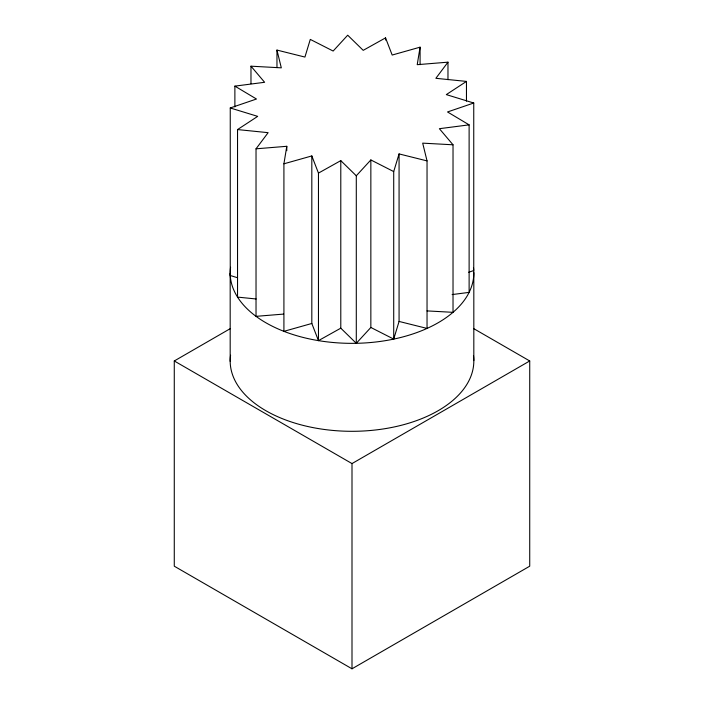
<?xml version="1.0" encoding="UTF-8"?>
<svg xmlns="http://www.w3.org/2000/svg" width="704" height="704" viewBox="0 0 704 704"><rect width="100%" height="100%" fill="white"/><g stroke="black" fill="none" stroke-linecap="round" stroke-linejoin="round"><path stroke-width="1.06" d="M283.914 163.812L311.819 155.936L311.819 323.47L283.914 331.346L283.914 163.812L286.783 146.3L256.027 148.817L256.027 316.342L283.598 314.09M276.962 67.602L276.962 50.081L304.929 57.068L310.288 39.406L333.15 51.04L347.706 35.2L363.211 50.345L385.537 37.875L392.181 55.044L420.086 47.168L417.217 64.68L447.973 62.172L447.973 79.684M393.712 171.574L370.85 159.94L370.85 327.466L393.712 339.099L393.712 171.574L399.071 153.912L427.038 160.899L427.038 328.425L399.071 321.438L399.071 153.912M393.712 339.099L399.071 321.438M256.027 148.817L268.127 132.669L237.538 129.571L237.538 297.097L256.115 298.98M447.973 62.172L435.873 78.311L466.462 81.409L466.462 101.121M340.789 328.17L318.463 340.639L318.463 173.105L340.789 160.635L340.789 328.17L356.294 343.306L356.294 175.78L370.85 159.94M356.294 343.306L370.85 327.466M237.538 129.571L257.69 116.371L230.252 107.967L230.252 275.502L237.362 277.675M466.462 81.409L446.31 94.609L473.748 103.013L473.748 270.538L468.706 272.263M473.651 328.592L529.725 360.967L529.725 566.192L352 668.8L174.275 566.192L174.275 360.967L230.349 328.592M174.275 360.967L352 463.575L529.725 360.967M230.252 107.967L256.476 99.018L234.881 86.126L234.881 106.929M473.748 103.013L447.524 111.962L469.119 124.854L469.119 292.38L452.126 294.571M234.881 86.126L264.616 82.289L250.976 66.185L281.31 67.839L276.962 50.081M469.119 124.854L439.384 128.691L453.024 144.795L453.024 312.33L427.02 310.904M453.024 144.795L422.69 143.141L427.038 160.899M340.789 160.635L356.294 175.78M311.819 155.936L318.463 173.105M311.819 323.47L318.463 340.639M473.818 272.642L473.818 360.598M420.086 47.168L420.086 64.689M385.537 37.875L385.537 40.066M352 463.575L352 668.8M286.783 146.3L286.783 150.682M250.976 66.185L250.976 83.697M230.182 273.39L230.182 361.346M473.484 267.74A121.827 70.338 0 0 1 351.586 343.35A121.827 70.338 0 0 1 230.586 267.256M473.484 355.696A121.827 70.338 0 0 1 351.586 431.306A121.827 70.338 0 0 1 230.586 355.212"/></g></svg>
